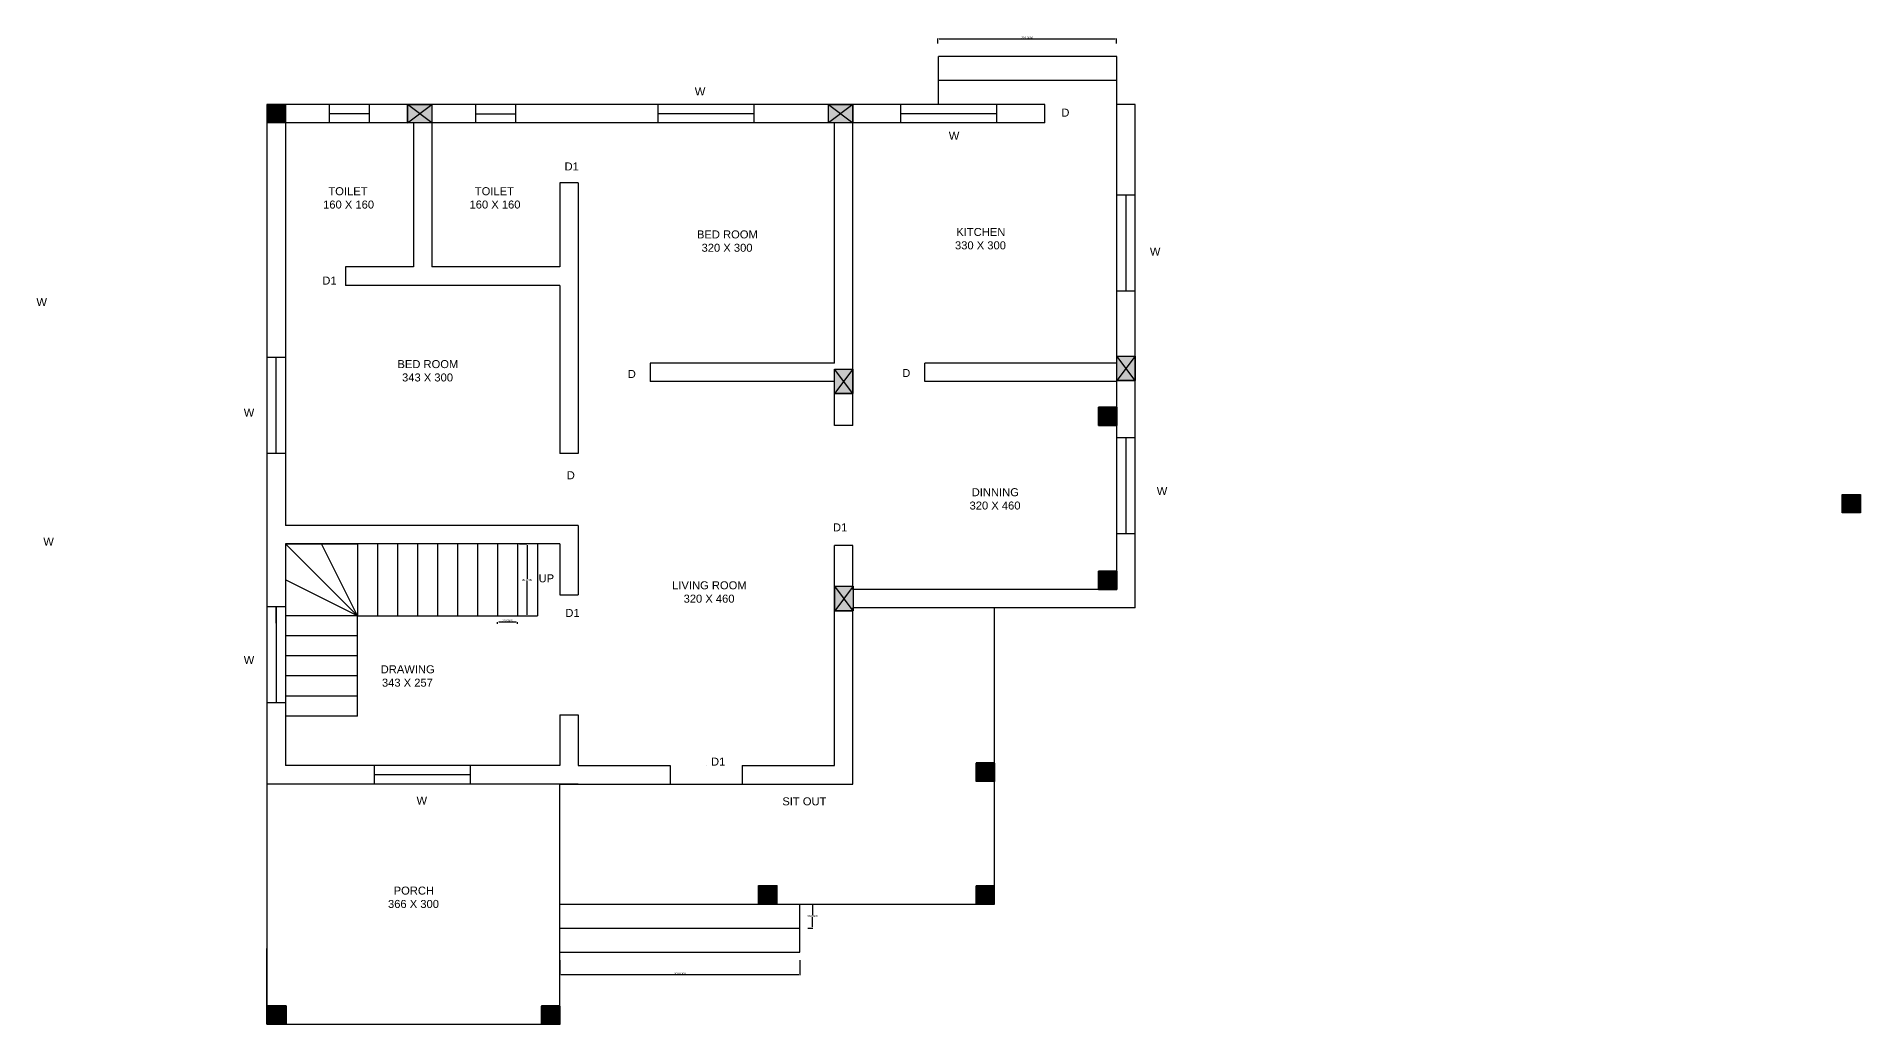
# Model space of a CAD drawing. Header units: centimetres. Extents: x -2146 to 3063, y -317 to 999.
# Drawn here: x 784 to 3063, y -236 to 999 of the extents above; entities that cross this region are included whole.
import ezdxf

# ---------------------------------------------------------------- set-up
doc = ezdxf.new("R2010")
doc.units = ezdxf.units.CM
doc.header["$LTSCALE"] = 50
doc.header["$MEASUREMENT"] = 0
doc.styles.get("Standard").update_dxf_attribs({"font": 'arial.ttf'})
doc.dimstyles.get("Standard").update_dxf_attribs({"dimtxt": 2.5, "dimasz": 1.5, "dimexe": 0.5, "dimexo": 10, "dimgap": 0.09, "dimtad": 1, "dimtih": 1, "dimtoh": 1, "dimdec": 4, "dimzin": 0, "dimdsep": 46, "dimtxsty": 'Standard', "dimcen": 0.09, "dimadec": 0, "dimazin": 0, "dimtfac": 1, "dimtdec": 4, "dimtofl": 0, "dimtmove": 0, "dimatfit": 3, "dimfxl": 1, "dimtolj": 1, "dimtzin": 0, "dimarcsym": 0})

# ---------------------------------------------------------------- blocks, each defined once
blk = doc.blocks.new('*D6')
at = {"color": 0, "lineweight": -2, "ltscale": 10, "transparency": 16777216}
for p, q in [((1910.3, 989.9), (1910.3, 996.1)), ((1911.8, 995.6), (2131.8, 995.6)), ((2133.3, 989.9), (2133.3, 996.1))]:
    blk.add_line(p, q, dxfattribs=at)
at = {"color": 0, "ltscale": 10, "transparency": 16777216}
for points in [[(1911.8, 995.8), (1911.8, 995.3), (1910.3, 995.6)], [(2131.8, 995.8), (2131.8, 995.3), (2133.3, 995.6)]]:
    blk.add_solid(points, dxfattribs=at)
at = {"layer": 'Defpoints', "color": 0, "ltscale": 10, "transparency": 16777216}
for p in [(2133.3, 995.6), (1910.3, 979.9), (2133.3, 979.9)]:
    blk.add_point(p, dxfattribs=at)
at = {"color": 0, "ltscale": 10, "transparency": 16777216, "insert": (2021.8, 997), "char_height": 2.5, "attachment_point": 5}
blk.add_mtext('\\A1;223.0000', dxfattribs=at)
blk = doc.blocks.new('*D9')
at = {"color": 0, "lineweight": -2, "ltscale": 10, "transparency": 16777216}
for p, q in [((1747.9, -85.3), (1753.9, -85.3)), ((1753.4, -86.8), (1753.4, -99)), ((1753.4, -113.8), (1753.4, -101.7)), ((1747.9, -115.3), (1753.9, -115.3))]:
    blk.add_line(p, q, dxfattribs=at)
at = {"color": 0, "ltscale": 10, "transparency": 16777216}
for points in [[(1753.1, -86.8), (1753.6, -86.8), (1753.4, -85.3)], [(1753.1, -113.8), (1753.6, -113.8), (1753.4, -115.3)]]:
    blk.add_solid(points, dxfattribs=at)
at = {"layer": 'Defpoints', "color": 0, "ltscale": 10, "transparency": 16777216}
for p in [(1737.9, -85.3), (1737.9, -115.3), (1753.4, -115.3)]:
    blk.add_point(p, dxfattribs=at)
at = {"color": 0, "ltscale": 10, "transparency": 16777216, "insert": (1753.4, -100.3), "char_height": 2.5, "attachment_point": 5}
blk.add_mtext('\\A1;30.0000', dxfattribs=at)
blk = doc.blocks.new('*D10')
at = {"color": 0, "lineweight": -2, "ltscale": 10, "transparency": 16777216}
for p, q in [((1387.4, 364.7), (1396.3, 364.7)), ((1396.8, 363.2), (1396.8, 321)), ((1396.8, 276.2), (1396.8, 318.3)), ((1387.4, 274.7), (1396.3, 274.7))]:
    blk.add_line(p, q, dxfattribs=at)
at = {"color": 0, "ltscale": 10, "transparency": 16777216}
for points in [[(1396.5, 363.2), (1397, 363.2), (1396.8, 364.7)], [(1396.5, 276.2), (1397, 276.2), (1396.8, 274.7)]]:
    blk.add_solid(points, dxfattribs=at)
at = {"layer": 'Defpoints', "color": 0, "ltscale": 10, "transparency": 16777216}
for p in [(1397.4, 364.7), (1396.8, 274.7), (1397.4, 274.7)]:
    blk.add_point(p, dxfattribs=at)
at = {"color": 0, "ltscale": 10, "transparency": 16777216, "insert": (1396.8, 319.7), "char_height": 2.5, "attachment_point": 5}
blk.add_mtext('\\A1;90.0000', dxfattribs=at)
blk = doc.blocks.new('*D7')
at = {"color": 0, "lineweight": -2, "ltscale": 10, "transparency": 16777216}
for p, q in [((1359.9, 264.7), (1359.9, 267)), ((1361.4, 267.5), (1383.4, 267.5)), ((1384.9, 264.7), (1384.9, 267))]:
    blk.add_line(p, q, dxfattribs=at)
at = {"color": 0, "ltscale": 10, "transparency": 16777216}
for points in [[(1361.4, 267.7), (1361.4, 267.2), (1359.9, 267.5)], [(1383.4, 267.7), (1383.4, 267.2), (1384.9, 267.5)]]:
    blk.add_solid(points, dxfattribs=at)
at = {"layer": 'Defpoints', "color": 0, "ltscale": 10, "transparency": 16777216}
for p in [(1359.9, 274.7), (1384.9, 274.7), (1384.9, 267.5)]:
    blk.add_point(p, dxfattribs=at)
at = {"color": 0, "ltscale": 10, "transparency": 16777216, "insert": (1372.4, 268.8), "char_height": 2.5, "attachment_point": 5}
blk.add_mtext('\\A1;25.0000', dxfattribs=at)
blk = doc.blocks.new('*D8')
at = {"color": 0, "lineweight": -2, "ltscale": 10, "transparency": 16777216}
for p, q in [((1437.9, -155.3), (1437.9, -173.9)), ((1737.9, -155.3), (1737.9, -173.9)), ((1439.4, -173.4), (1736.4, -173.4))]:
    blk.add_line(p, q, dxfattribs=at)
at = {"color": 0, "ltscale": 10, "transparency": 16777216}
for points in [[(1439.4, -173.2), (1439.4, -173.7), (1437.9, -173.4)], [(1736.4, -173.2), (1736.4, -173.7), (1737.9, -173.4)]]:
    blk.add_solid(points, dxfattribs=at)
at = {"layer": 'Defpoints', "color": 0, "ltscale": 10, "transparency": 16777216}
for p in [(1437.9, -145.3), (1737.9, -145.3), (1737.9, -173.4)]:
    blk.add_point(p, dxfattribs=at)
at = {"color": 0, "ltscale": 10, "transparency": 16777216, "insert": (1587.9, -172.1), "char_height": 2.5, "attachment_point": 5}
blk.add_mtext('\\A1;300.0000', dxfattribs=at)
blk = doc.blocks.new('9 X 9inc  (0.23x 0.23mm)')
at = {"true_color": 0xed1f24}
h = blk.add_hatch(color=240, dxfattribs=at)
h.dxf.hatch_style = 1
h.paths.add_polyline_path([(4.5, 0), (4.5, 9), (-4.5, 9), (-4.5, 0)])
for p, q in [((-4.5, 9), (4.5, 0)), ((4.5, 9), (-4.5, 0))]:
    blk.add_line(p, q)
blk.add_lwpolyline([(-4.5, 9), (4.5, 9), (4.5, 0), (-4.5, 0)], close=True)
blk = doc.blocks.new('9 x 12 inch')
at = {"true_color": 0xed1f24}
h = blk.add_hatch(color=240, dxfattribs=at)
h.dxf.hatch_style = 1
h.paths.add_polyline_path([(4.5, 0), (4.5, 12), (-4.5, 12), (-4.5, 0)])
for p, q in [((4.5, 12), (-4.5, 0)), ((4.5, 0), (-4.5, 12)), ((-4.5, 0), (4.5, 0))]:
    blk.add_line(p, q)
blk.add_lwpolyline([(-4.5, 12), (4.5, 12), (4.5, 0), (-4.5, 0)], close=True)

msp = doc.modelspace()

# ---------------------------------------------------------------- linework, layer by layer
at = {"ltscale": 10}
for p, q in [((2133.85598, 973.67148), (1910.85598, 973.67148)), ((1910.85598, 913.67148), (1910.85598, 973.67148)), ((2133.85598, 913.67148), (2133.85598, 973.67148)), ((2133.85598, 943.67148), (1910.85598, 943.67148)), ((2043.85598, 913.67148), (1071.85598, 913.67148)), ((1071.85598, 913.67148), (1071.85598, 64.67148)), ((1149.85598, 890.67148), (1149.85598, 913.67148)), ((1199.85598, 890.67148), (1199.85598, 913.67148)), ((1332.85598, 890.67148), (1332.85598, 913.67148)), ((1382.85598, 890.67148), (1382.85598, 913.67148)), ((1560.85598, 890.67148), (1560.85598, 913.67148)), ((1680.85598, 890.67148), (1680.85598, 913.67148)), ((1863.85598, 890.67148), (1863.85598, 913.67148)), ((1983.85598, 890.67148), (1983.85598, 913.67148)), ((2043.85598, 890.67148), (2043.85598, 913.67148)), ((2133.85598, 590.67148), (2133.85598, 913.67148)), ((2156.85598, 913.67148), (2133.85598, 913.67148)), ((2156.85598, 284.67148), (2156.85598, 913.67148)), ((1254.85598, 890.67148), (1094.85598, 890.67148)), ((1094.85598, 890.67148), (1094.85598, 710.67148)), ((1199.85598, 902.17148), (1149.85598, 902.17148)), ((1254.85598, 890.67148), (1254.85598, 710.67148)), ((1780.85598, 890.67148), (1277.85598, 890.67148)), ((1277.85598, 890.67148), (1277.85598, 710.67148)), ((1382.85598, 901.45921), (1332.85598, 901.45921)), ((1680.85598, 902.17148), (1560.85598, 902.17148)), ((1780.85598, 590.67148), (1780.85598, 890.67148)), ((1803.85598, 512.67148), (1803.85598, 890.67148)), ((2043.85598, 890.67148), (1803.85598, 890.67148)), ((1983.85598, 902.17148), (1863.85598, 902.17148)), ((1460.85598, 815.67148), (1437.85598, 815.67148)), ((1437.85598, 815.67148), (1437.85598, 710.67148)), ((1460.85598, 815.67148), (1460.85598, 477.67148)), ((2133.85598, 800.67148), (2156.85598, 800.67148)), ((2145.35598, 680.67148), (2145.35598, 800.67148)), ((1094.85598, 710.67148), (1094.85598, 387.67148)), ((1254.85598, 710.67148), (1169.85598, 710.67148)), ((1169.85598, 710.67148), (1169.85598, 687.67148)), ((1437.85598, 710.67148), (1277.85598, 710.67148)), ((1437.85598, 687.67148), (1169.85598, 687.67148)), ((1437.85598, 687.67148), (1437.85598, 477.67148)), ((2133.85598, 680.67148), (2156.85598, 680.67148)), ((1094.85598, 597.67148), (1071.85598, 597.67148)), ((1082.87322, 597.67148), (1082.87322, 477.67148)), ((1780.85598, 590.67148), (1550.85598, 590.67148)), ((1550.85598, 590.67148), (1550.85598, 567.67148)), ((1893.85598, 567.67148), (1893.85598, 590.67148)), ((2133.85598, 590.67148), (1893.85598, 590.67148)), ((1780.85598, 567.67148), (1550.85598, 567.67148)), ((1780.85598, 512.67148), (1780.85598, 567.67148)), ((2133.85598, 567.67148), (1893.85598, 567.67148)), ((2133.85598, 307.67148), (2133.85598, 567.67148)), ((1803.85598, 512.67148), (1780.85598, 512.67148)), ((2133.85598, 497.67148), (2156.85598, 497.67148)), ((2145.35598, 377.67148), (2145.35598, 497.67148)), ((1094.85598, 477.67148), (1071.85598, 477.67148)), ((1460.85598, 477.67148), (1437.85598, 477.67148)), ((1460.85598, 387.67148), (1094.85598, 387.67148)), ((1460.85598, 387.67148), (1460.85598, 301.17148)), ((2133.85598, 377.67148), (2156.85598, 377.67148)), ((1437.85598, 364.67148), (1094.85598, 364.67148)), ((1094.85598, 364.67148), (1094.85598, 87.67148)), ((1184.85598, 274.67148), (1094.85598, 364.67148)), ((1094.85598, 364.67148), (1094.85598, 274.67148)), ((1094.85598, 364.67148), (1184.85598, 364.67148)), ((1184.85598, 274.67148), (1139.85598, 364.67148)), ((1184.85598, 364.67148), (1184.85598, 274.67148)), ((1209.85598, 364.67148), (1209.85598, 274.67148)), ((1234.85598, 364.67148), (1234.85598, 274.67148)), ((1259.85598, 364.67148), (1259.85598, 274.67148)), ((1284.85598, 364.67148), (1284.85598, 274.67148)), ((1284.85598, 364.67148), (1284.85598, 274.67148)), ((1309.85598, 364.67148), (1309.85598, 274.67148)), ((1334.85598, 364.67148), (1334.85598, 274.67148)), ((1359.85598, 364.67148), (1359.85598, 274.67148)), ((1384.85598, 364.67148), (1384.85598, 274.67148)), ((1409.85598, 364.67148), (1409.85598, 274.67148)), ((1437.85598, 364.67148), (1437.85598, 301.17148)), ((1780.85598, 87.67148), (1780.85598, 362.67148)), ((1803.85598, 362.67148), (1780.85598, 362.67148)), ((1803.85598, 307.67148), (1803.85598, 362.67148)), ((1184.85598, 274.67148), (1094.85598, 319.67148)), ((1437.85598, 301.17148), (1460.85598, 301.17148)), ((2133.85598, 307.67148), (1803.85598, 307.67148)), ((1094.85598, 286.17148), (1071.85598, 286.17148)), ((1083.35598, 265.72108), (1083.35598, 286.17148)), ((1083.35598, 286.17148), (1083.35598, 166.17148)), ((1184.85598, 274.67148), (1094.85598, 274.67148)), ((1184.85598, 274.67148), (1409.85598, 274.67148)), ((1184.85598, 149.67148), (1184.85598, 274.67148)), ((1803.85598, 64.67148), (1803.85598, 284.67148)), ((2156.85598, 284.67148), (1803.85598, 284.67148)), ((1980.85598, -85.32852), (1980.85598, 284.67148)), ((1184.85598, 249.67148), (1094.85598, 249.67148)), ((1184.85598, 224.67148), (1094.85598, 224.67148)), ((1184.85598, 199.67148), (1094.85598, 199.67148)), ((1094.85598, 166.17148), (1071.85598, 166.17148)), ((1184.85598, 174.67148), (1094.85598, 174.67148)), ((1184.85598, 149.67148), (1094.85598, 149.67148)), ((1437.85598, 151.17148), (1437.85598, 87.67148)), ((1437.85598, 151.17148), (1460.85598, 151.17148)), ((1460.85598, 151.17148), (1460.85598, 87.67148)), ((1437.85598, 87.67148), (1094.85598, 87.67148)), ((1206.35598, 64.67148), (1206.35598, 87.67148)), ((1326.35598, 76.17148), (1206.35598, 76.17148)), ((1326.35598, 64.67148), (1326.35598, 87.67148)), ((1460.85598, 87.67148), (1575.85598, 87.67148)), ((1575.85598, 87.67148), (1575.85598, 64.67148)), ((1620.85598, 87.67148), (1620.85598, 87.67148)), ((1665.85598, 87.67148), (1780.85598, 87.67148)), ((1665.85598, 87.67148), (1665.85598, 64.67148)), ((1460.85598, 64.67148), (1071.85598, 64.67148)), ((1071.85598, 64.67148), (1071.85598, -235.32852)), ((1437.85598, 64.67148), (1665.85598, 64.67148)), ((1437.85598, -235.32852), (1437.85598, 64.67148)), ((1665.85598, 64.67148), (1803.85598, 64.67148)), ((1437.85598, -85.32852), (1980.85598, -85.32852)), ((1737.85598, -145.32852), (1737.85598, -85.32852)), ((1437.85598, -115.32852), (1737.85598, -115.32852)), ((1071.85598, -235.32852), (1071.85598, -140.78041)), ((1437.85598, -145.32852), (1737.85598, -145.32852)), ((1437.85598, -145.32852), (1737.85598, -145.32852)), ((1071.85598, -235.32852), (1437.85598, -235.32852))]:
    msp.add_line(p, q, dxfattribs=at)
for points in [[(2110.85598, 512.67148), (2133.85598, 512.67148), (2133.85598, 535.67148), (2110.85598, 535.67148)], [(2110.85598, 307.67148), (2133.85598, 307.67148), (2133.85598, 330.67148), (2110.85598, 330.67148)], [(1957.85598, 68.25708), (1980.85598, 68.25708), (1980.85598, 91.25708), (1957.85598, 91.25708)], [(1686.35598, -85.32852), (1709.35598, -85.32852), (1709.35598, -62.32852), (1686.35598, -62.32852)], [(1957.85598, -85.32852), (1980.85598, -85.32852), (1980.85598, -62.32852), (1957.85598, -62.32852)], [(1072.97067, -235.32852), (1095.97067, -235.32852), (1095.97067, -212.32852), (1072.97067, -212.32852)], [(1414.85598, -235.32852), (1437.85598, -235.32852), (1437.85598, -212.32852), (1414.85598, -212.32852)]]:
    msp.add_lwpolyline(points, close=True, dxfattribs=at)

# ---------------------------------------------------------------- block references
at = {"ltscale": 10, "xscale": 2.54, "yscale": 2.54, "zscale": 2.54}
for name, p in [('9 X 9inc  (0.23x 0.23mm)', (1083.40741, 890.67148)), ('9 x 12 inch', (2145.42598, 568.69148)), ('9 x 12 inch', (1792.35598, 552.43148)), ('9 X 9inc  (0.23x 0.23mm)', (2122.35598, 512.74148)), ('9 X 9inc  (0.23x 0.23mm)', (3051.72618, 403.5172)), ('9 X 9inc  (0.23x 0.23mm)', (2122.35598, 307.67148)), ('9 x 12 inch', (1792.93441, 281.20728)), ('9 X 9inc  (0.23x 0.23mm)', (1969.43584, 67.86493)), ('9 X 9inc  (0.23x 0.23mm)', (1697.52413, -84.95231)), ('9 X 9inc  (0.23x 0.23mm)', (1969.33121, -85.28329)), ('9 X 9inc  (0.23x 0.23mm)', (1084.55254, -235.26404)), ('9 X 9inc  (0.23x 0.23mm)', (1426.52181, -235.73774))]:
    msp.add_blockref(name, p, dxfattribs=at)
for p, rotation in [((1247.37598, 902.10148), 269.9999999999996), ((1803.85598, 902.10148), 90)]:
    msp.add_blockref('9 x 12 inch', p, dxfattribs=dict(at, rotation=rotation))

# ---------------------------------------------------------------- texts
at = {"ltscale": 10, "char_height": 10, "attachment_point": 1}
for s, insert in [('\\pi98.70423;W', (1507.73806, 934.89348)), ('\\pi100.99959;D', (1963.51173, 908.49315)), ('\\pi98.70423;W', (1825.14385, 879.54061)), ('\\pi98.02551;D1', (1345.70157, 841.24319)), ('\\pi80.98595;TOILET\\P\\pi74.37954;160 X 160', (1067.58941, 810.30233)), ('\\pi80.98595;TOILET\\P\\pi74.37954;160 X 160', (1250.58941, 810.30233)), ('\\pi68.14147;BED ROOM\\P\\pi73.91228;320 X 300', (1540.99893, 756.34381)), ('\\pi75.55962;KITCHEN\\P\\pi73.91228;330 X 300', (1857.67232, 759.37946)), ('\\pi98.70423;W', (2076.42558, 734.96644)), ('\\pi98.02551;D1', (1043.00641, 698.67791)), ('\\pi98.70423;W', (685.05984, 671.77308)), ('\\pi68.14147;BED ROOM\\P\\pi73.91228;343 X 300', (1166.73409, 594.31674)), ('\\pi100.99959;D', (1421.68294, 581.97164)), ('\\pi100.99959;D', (1764.70486, 583.20013)), ('\\pi98.70423;W', (944.11439, 533.82603)), ('\\pi100.99959;D', (1345.45586, 455.43746)), ('\\pi76.61692,t216.61692;DINNING\\P\\pi73.91228,tz;320 X 460', (1875.88478, 434.2665)), ('\\pi98.70423;W', (2085.04207, 435.78304)), ('\\pi98.02551;D1', (1681.10095, 390.32765)), ('\\pi98.70423;W', (693.67633, 372.58968)), ('\\pi96.28267;UP', (1315.01189, 326.70176)), ('\\pi59.60123;LIVING ROOM\\P\\pi73.91228;320 X 460', (1518.53053, 317.95357)), ('\\pi98.02551;D1', (1346.68532, 283.44927)), ('\\pi98.70423;W', (944.11439, 224.84798)), ('\\pi72.3502,t222.3502;DRAWING\\P\\pi73.89522,tz;343 X 257', (1141.58891, 213.02575)), ('\\pi98.02551;D1', (1528.70157, 97.71241)), ('\\pi98.70423;W', (1160.07534, 49.05807)), ('\\pi78.03574;SIT OUT', (1637.79449, 48.08569)), ('\\pi81.00982,t231.00982;PORCH\\P\\pi73.91228,tz;366 X 300', (1149.15465, -63.4435))]:
    msp.add_mtext_dynamic_manual_height_columns(s, width=210.2665748, gutter_width=1, heights=[0], dxfattribs=dict(at, insert=insert))

# ---------------------------------------------------------------- dimensions: what is measured, and where the dimension line sits
at = {"ltscale": 10}
for base, p1, p2, picture, middle in [((2133.25756, 995.59286), (1910.25756, 979.94995), (2133.25756, 979.94995), '*D6', (2021.75756, 996.96014)), ((1384.85598, 267.46501), (1359.85598, 274.67148), (1384.85598, 274.67148), '*D7', (1372.35598, 268.83144)), ((1737.85598, -173.44686), (1437.85598, -145.32852), (1737.85598, -145.32852), '*D8', (1587.85598, -172.07957))]:
    dim = msp.add_linear_dim(base=base, p1=p1, p2=p2, dimstyle='Standard', dxfattribs=at)
    dim.commit()
    dim.dimension.update_dxf_attribs({"geometry": picture, "text_midpoint": middle})
for base, p1, p2, picture, middle in [((1396.75978, 274.67148), (1397.38842, 364.67148), (1397.38842, 274.67148), '*D10', (1396.75978, 319.67148)), ((1753.38948, -115.32852), (1737.85598, -85.32852), (1737.85598, -115.32852), '*D9', (1753.38948, -100.32852))]:
    dim = msp.add_linear_dim(base=base, p1=p1, p2=p2, angle=90, dimstyle='Standard', dxfattribs=at)
    dim.commit()
    dim.dimension.update_dxf_attribs({"geometry": picture, "text_midpoint": middle})

doc.saveas('drawing.dxf')
